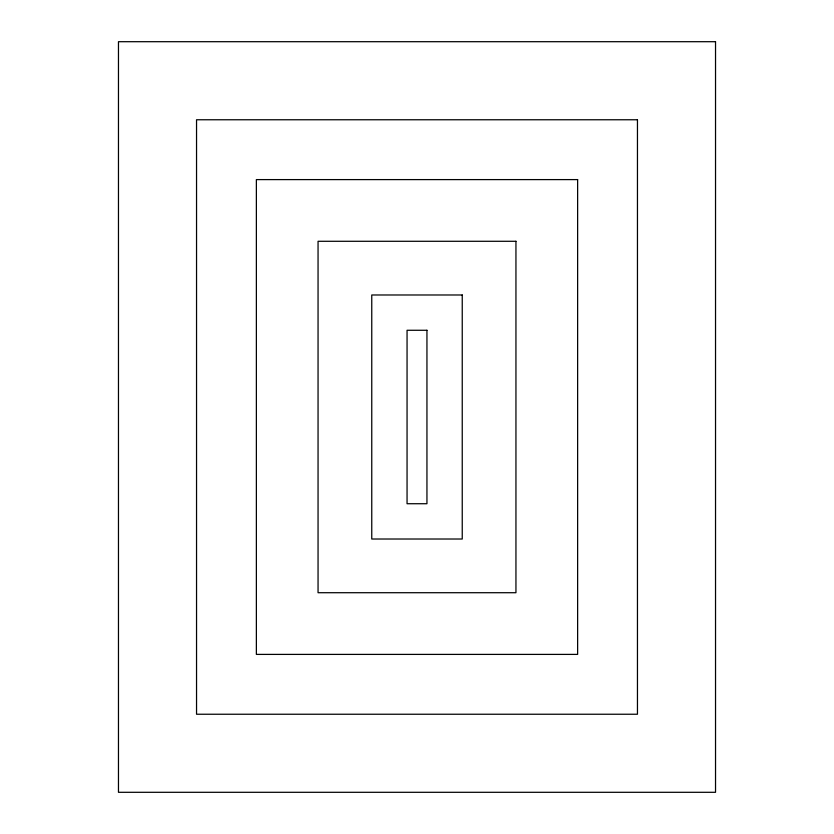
<?xml version="1.0" encoding="UTF-8"?>
<svg xmlns="http://www.w3.org/2000/svg" width="834" height="834" viewBox="0 0 834 834"><rect width="100%" height="100%" fill="white"/><g stroke="black" fill="none" stroke-linecap="round" stroke-linejoin="round"><path stroke-width="1.25" d="M715.53 41.7L118.47 41.7L118.47 792.3L715.53 792.3L715.53 41.7M637.457 119.762L196.543 119.762L196.543 714.238L637.457 714.238L637.457 119.762M577.628 179.602L256.372 179.602L256.372 654.398L577.628 654.398L577.628 179.602M515.944 241.287L318.056 241.287L318.056 592.713L515.944 592.713L515.944 241.287M462.244 294.986L371.756 294.986L371.756 539.014L462.244 539.014L462.244 294.986M426.945 330.274L407.055 330.274L407.055 503.726L426.945 503.726L426.945 330.274"/></g></svg>
